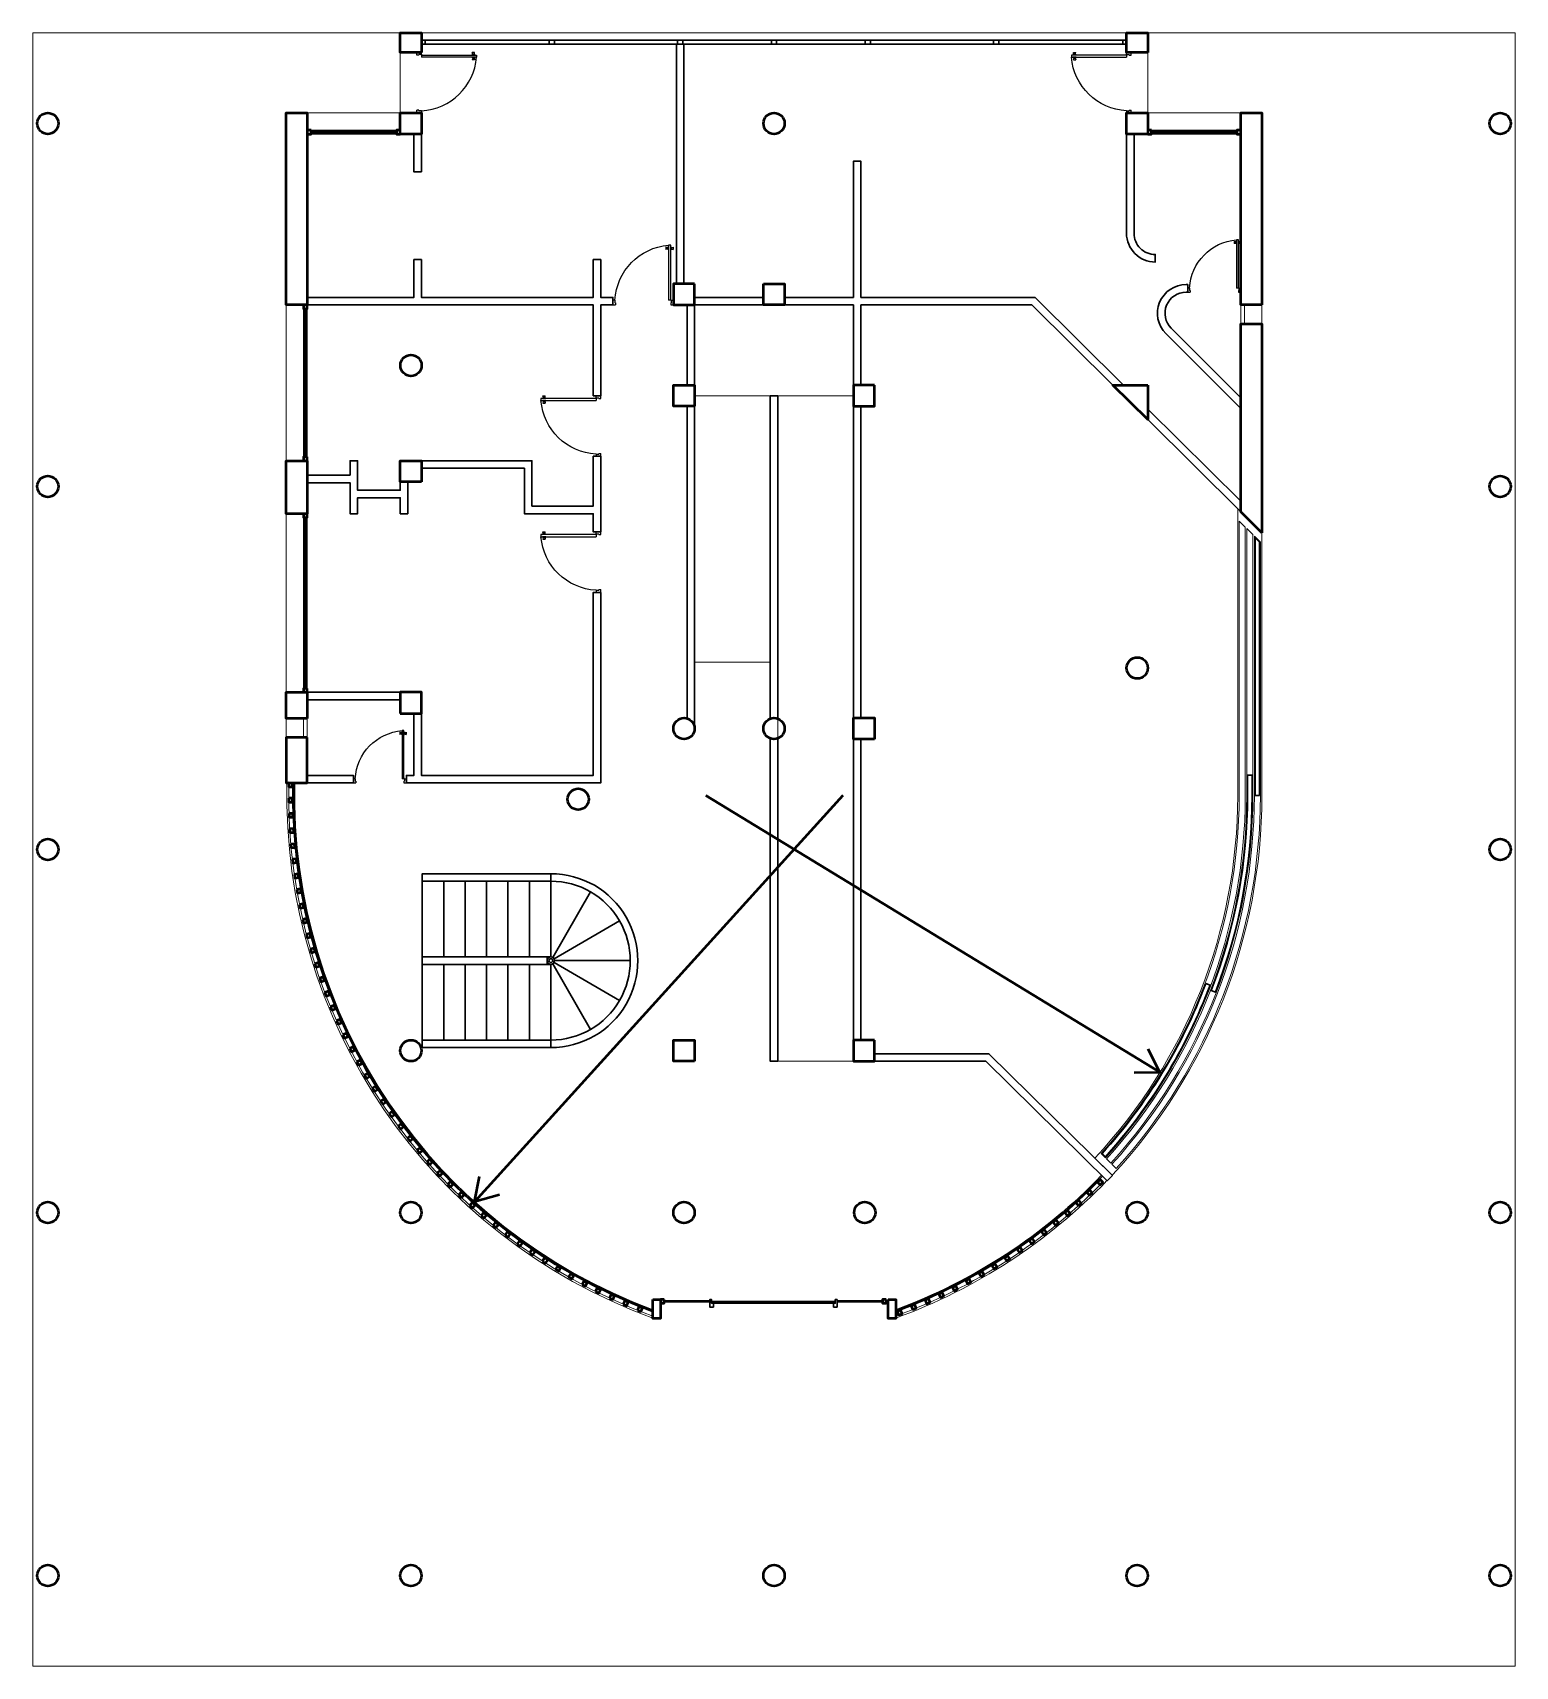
# Model space of a CAD drawing. Header units: centimetres. Extents: x 0 to 19.6, y 0 to 21.6.
import ezdxf

# ---------------------------------------------------------------- set-up
doc = ezdxf.new("R2010")
doc.units = ezdxf.units.CM
for name, color, linetype, lineweight in [('ZCOLUMNAS', 156, 'Continuous', 50), ('ZCRISTAL', 132, 'Continuous', 30), ('ZMURETES', 152, 'Continuous', 9), ('ZMUROS', 154, 'Continuous', 30)]:
    doc.layers.add(name, color=color, linetype=linetype, lineweight=lineweight)

# ---------------------------------------------------------------- blocks, each defined once
blk = doc.blocks.new('Curvo 001')
at = {"layer": 'ZMURETES'}
for points in [[(5.086507539035295, 7.912589263377196), (5.406507541848981, 7.595390172488352), (5.406507508196091, 11.38922548908771, -0.1897024984177941), (7.294355037080833, 16.17979899513407), (7.066436600491099, 16.40458965705439, 0.1900200279968699), (5.086507539035295, 11.38936597783161)], [(7.069875539491667, 16.26074358112794, 0.1863513579118879), (5.186507529398045, 11.38932207509914), (5.186507539232001, 7.954268344726309), (5.106507539030674, 8.033568116950821), (5.106507537107845, 11.38935719728512, -0.1864674548656502), (7.012869913495569, 16.31696690642177)], [(7.14113407212935, 16.19046294495489, 0.1862025872801806), (5.286507519760793, 11.38927817236667), (5.286507539978253, 7.85514362895541), (5.206507539337287, 7.934443401615711), (5.206507527470593, 11.38931329455265, -0.1863219326635792), (7.084127110825719, 16.24668758723152)], [(7.155385984296224, 16.17640661490297, 0.1861723329231134), (5.306507517833343, 11.38926939182018), (5.30650754019345, 7.835318685735861), (5.38650754127407, 7.756018912639753), (5.386507510123542, 11.38923426963421, -0.1860496007916226), (7.212394337908277, 16.12018059942486)]]:
    blk.add_lwpolyline(points, format="xyb", close=True, dxfattribs=at)
blk = doc.blocks.new('flecha 034')
at = {"layer": 'ZCOLUMNAS'}
blk.add_line((12.43651253699862, 11.38613693056298), (6.433749294934801, 15.04507366683665), dxfattribs=at)
blk.add_lwpolyline([(6.776508520863039, 15.04602919500704), (6.433749287734062, 15.04507365502329), (6.589956775407745, 14.73997690684904)], dxfattribs=at)
blk = doc.blocks.new('flecha o35')
at = {"layer": 'ZCOLUMNAS'}
blk.add_line((10.62677987930669, 11.38613693056298), (16.81739585269779, 15.15957780966977), dxfattribs=at)
blk.add_lwpolyline([(16.4746366269949, 15.16053333747048), (16.81739586012387, 15.15957779748673), (16.66118837245019, 14.85448104931248)], dxfattribs=at)
blk = doc.blocks.new('puertita ver')
for p, q in [((-0.0009999717316671, -3.88877895649e-05), (-0.0009999717316672, 3.88877895648e-05)), ((-0.0009999717316672, 3.88877895648e-05), (-0.0009549730037421, 3.88877895648e-05)), ((-0.0009549730037421, 6.1109383601e-06), (-0.0009649727210588, 6.1109383601e-06)), ((-0.0009649727210588, -3.88877895649e-05), (-0.0009649727210588, 6.1109383601e-06)), ((-0.0009549730037421, 6.1109383601e-06), (-0.0009549730037421, 3.88877895648e-05)), ((-4.4998727925e-05, 6.1109383602e-06), (-4.4998727925e-05, 3.88877895648e-05)), ((-4.4998727925e-05, 3.88877895648e-05), (0, 3.88877895648e-05)), ((-4.4998727925e-05, 6.1109383602e-06), (-3.49990106083e-05, 6.1109383602e-06)), ((-3.49990106083e-05, -3.88877895648e-05), (-3.49990106083e-05, 6.1109383602e-06)), ((0, -3.88877895648e-05), (0, 3.88877895648e-05)), ((-0.0009649727210588, -3.88877895649e-05), (-0.0009999717316671, -3.88877895649e-05)), ((-4.49987279251e-05, -3.88877895648e-05), (-7.99977385335e-05, -3.88877895648e-05)), ((-7.99977385334e-05, -0.0009488620653819), (-7.99977385335e-05, -3.88877895648e-05)), ((-4.4998727925e-05, -3.88877895648e-05), (-4.4998727925e-05, -0.0009488620653819)), ((-3.49990106083e-05, -3.88877895648e-05), (0, -3.88877895648e-05)), ((-9.98835400155e-05, -0.0008820875589853), (-0.0001237465017939, -0.0008773149666295)), ((-0.0001237465017939, -0.0009170865695937), (-0.0001237465017939, -0.0008773149666295)), ((-9.98835400155e-05, -0.000912313977238), (-0.0001237465017939, -0.0009170865695937)), ((-9.98835400155e-05, -0.0008884510154595), (-9.98835400155e-05, -0.0008820875589853)), ((-9.5906379719e-05, -0.0008884510154595), (-9.98835400155e-05, -0.0008884510154595)), ((-9.98835400155e-05, -0.0008884510154595), (-9.98835400155e-05, -0.0009059505207638)), ((-9.98835400155e-05, -0.0009059505207638), (-9.98835400155e-05, -0.000912313977238)), ((-9.5906379719e-05, -0.0009059505207638), (-9.98835400155e-05, -0.0009059505207638)), ((-9.5906379719e-05, -0.0008884510154595), (-9.5906379719e-05, -0.0008860647192816)), ((-9.19292194226e-05, -0.0008860647192816), (-9.5906379719e-05, -0.0008860647192816)), ((-9.5906379719e-05, -0.0008884510154595), (-9.5906379719e-05, -0.0009059505207638)), ((-9.5906379719e-05, -0.0009059505207638), (-9.5906379719e-05, -0.0009083368169416)), ((-9.19292194226e-05, -0.0009083368169416), (-9.5906379719e-05, -0.0009083368169416)), ((-9.19292194226e-05, -0.0008860647192816), (-9.19292194226e-05, -0.0008828829910446)), ((-8.79520591262e-05, -0.0008828829910446), (-9.19292194226e-05, -0.0008828829910446)), ((-9.19292194226e-05, -0.0008860647192816), (-9.19292194226e-05, -0.0009083368169416)), ((-9.19292194226e-05, -0.0009083368169416), (-9.19292194226e-05, -0.0009115185451787)), ((-8.79520591262e-05, -0.0009115185451787), (-9.19292194226e-05, -0.0009115185451787)), ((-8.1588602652e-05, -0.0008709515101553), (-8.79520591262e-05, -0.0008828829910446)), ((-8.79520591262e-05, -0.0008828829910446), (-8.79520591262e-05, -0.0009115185451787)), ((-8.1588602652e-05, -0.000923450026068), (-8.79520591262e-05, -0.0009115185451787)), ((-7.99977385334e-05, -0.0008709515101553), (-8.1588602652e-05, -0.0008709515101553)), ((-8.1588602652e-05, -0.0008709515101553), (-8.1588602652e-05, -0.000923450026068)), ((-7.99977385334e-05, -0.000923450026068), (-8.1588602652e-05, -0.000923450026068)), ((-7.99977385334e-05, -0.0008972007681117), (-7.99977385334e-05, -0.0008972007681117)), ((-7.99977385334e-05, -0.0008972007681117), (-7.99977385334e-05, -0.0008972007681117)), ((-4.4998727925e-05, -0.0009488620653819), (-7.99977385334e-05, -0.0009488620653819)), ((-4.4998727925e-05, -0.0008709515101553), (-4.34078638064e-05, -0.0008709515101553)), ((-4.4998727925e-05, -0.000923450026068), (-4.34078638064e-05, -0.000923450026068)), ((-4.34078638064e-05, -0.0008709515101553), (-3.70444073322e-05, -0.0008828829910446)), ((-4.34078638064e-05, -0.0008709515101553), (-4.34078638064e-05, -0.000923450026068)), ((-4.34078638064e-05, -0.000923450026068), (-3.70444073322e-05, -0.0009115185451787)), ((-3.70444073322e-05, -0.0008828829910446), (-3.30672470358e-05, -0.0008828829910446)), ((-3.70444073322e-05, -0.0008828829910446), (-3.70444073322e-05, -0.0009115185451787)), ((-3.70444073322e-05, -0.0009115185451787), (-3.30672470358e-05, -0.0009115185451787)), ((-3.30672470358e-05, -0.0008860647192816), (-3.30672470358e-05, -0.0008828829910446)), ((-3.30672470358e-05, -0.0008860647192816), (-2.90900867393e-05, -0.0008860647192816)), ((-3.30672470358e-05, -0.0008860647192816), (-3.30672470358e-05, -0.0009083368169416)), ((-3.30672470358e-05, -0.0009083368169416), (-2.90900867393e-05, -0.0009083368169416)), ((-3.30672470358e-05, -0.0009083368169416), (-3.30672470358e-05, -0.0009115185451787)), ((-2.90900867393e-05, -0.0008884510154595), (-2.90900867393e-05, -0.0008860647192816)), ((-2.90900867393e-05, -0.0008884510154595), (-2.90900867393e-05, -0.0009059505207638)), ((-2.90900867393e-05, -0.0008884510154595), (-2.5112926443e-05, -0.0008884510154595)), ((-2.90900867393e-05, -0.0009059505207638), (-2.90900867393e-05, -0.0009083368169416)), ((-2.90900867393e-05, -0.0009059505207638), (-2.5112926443e-05, -0.0009059505207638)), ((-2.5112926443e-05, -0.0008820875589853), (-1.2499646645e-06, -0.0008773149666295)), ((-2.5112926443e-05, -0.0008884510154595), (-2.5112926443e-05, -0.0008820875589853)), ((-2.5112926443e-05, -0.0008884510154595), (-2.5112926443e-05, -0.0009059505207638)), ((-2.5112926443e-05, -0.0009059505207638), (-2.5112926443e-05, -0.000912313977238)), ((-2.5112926443e-05, -0.000912313977238), (-1.2499646645e-06, -0.0009170865695937)), ((-1.2499646645e-06, -0.0009170865695937), (-1.2499646645e-06, -0.0008773149666295))]:
    blk.add_line(p, q)
blk.add_circle((-3.99988692667e-05, -3.88877895648e-05), 4.9998586583e-06)
blk.add_arc((-2.6969641281e-06, 1.16334407861e-05), 0.0009636010725879, 183.0053734564856, 265.3987470101164)
blk = doc.blocks.new('ESCALERA 02')
at = {"layer": 'ZMUROS'}
for points in [[(14.44999316056476, 13.41964240043422), (12.74999316056476, 13.41964240043422), (12.74999316056476, 13.31964240043422), (14.44999316056477, 13.31964240043422)], [(12.74999316056476, 13.31999999999631), (13.0333264938981, 13.31999999999631), (13.0333264938981, 12.31999999999631), (12.74999316056476, 12.31999999999631)], [(13.0333264938981, 13.31999999999631), (13.31665982723143, 13.31999999999631), (13.31665982723143, 12.31999999999631), (13.0333264938981, 12.31999999999631)], [(13.31665982723143, 13.31999999999631), (13.59999316056477, 13.31999999999631), (13.59999316056477, 12.31999999999631), (13.31665982723143, 12.31999999999631)], [(13.59999316056477, 13.31999999999631), (13.8833264938981, 13.31999999999631), (13.8833264938981, 12.31999999999631), (13.59999316056477, 12.31999999999631)], [(13.8833264938981, 13.31999999999631), (14.16665982723143, 13.31999999999631), (14.16665982723143, 12.31999999999631), (13.8833264938981, 12.31999999999631)], [(14.16665982723143, 13.31999999999631), (14.44999316056477, 13.31999999999631), (14.44999316056477, 12.31999999999631), (14.16665982723143, 12.31999999999631)], [(12.79999316056476, 12.2196424004342), (14.44999316056477, 12.2196424004342), (14.44999316056476, 12.3196424004342), (12.79999316056476, 12.3196424004342)], [(12.74999316056476, 12.2196424004342), (13.0333264938981, 12.2196424004342), (13.0333264938981, 11.2196424004342), (12.74999316056476, 11.2196424004342)], [(13.0333264938981, 12.2196424004342), (13.31665982723143, 12.2196424004342), (13.31665982723143, 11.2196424004342), (13.0333264938981, 11.2196424004342)], [(13.31665982723143, 12.2196424004342), (13.59999316056477, 12.2196424004342), (13.59999316056477, 11.2196424004342), (13.31665982723143, 11.2196424004342)], [(13.59999316056477, 12.2196424004342), (13.8833264938981, 12.2196424004342), (13.8833264938981, 11.2196424004342), (13.59999316056477, 11.2196424004342)], [(13.8833264938981, 12.2196424004342), (14.16665982723143, 12.2196424004342), (14.16665982723143, 11.2196424004342), (13.8833264938981, 11.2196424004342)], [(14.16665982723143, 12.2196424004342), (14.44999316056477, 12.2196424004342), (14.44999316056477, 11.2196424004342), (14.16665982723143, 11.2196424004342)], [(14.44999316056477, 11.2196424004342), (12.74999316056477, 11.2196424004342), (12.74999316056477, 11.1196424004342), (14.44999316056478, 11.1196424004342)]]:
    blk.add_lwpolyline(points, close=True, dxfattribs=at)
for points in [[(12.22500105982788, 13.1789736350038), (12.72499353672014, 12.31294388779465)], [(12.74999316056476, 12.3196424004342), (12.74999316056476, 13.3196424004342)], [(11.84066876438906, 12.79464634567623), (12.70669199884211, 12.29464258830286)], [(11.69999316056476, 12.26964239033131), (12.69999316056476, 12.26964239995311)], [(11.84066877449203, 11.74463843769349), (12.7066919993232, 12.24464221173226)], [(12.22500107732668, 11.36031115576186), (12.72500483559343, 12.22633439176228)], [(12.74999316056476, 12.2196424004342), (14.44999316056477, 12.2196424004342)]]:
    blk.add_lwpolyline(points, dxfattribs=at)
for radius in [0.0500000000000007, 0.025]:
    blk.add_circle((12.74999316056476, 12.2696424004342), radius, dxfattribs=at)
for radius in [1.149999999999999, 1.049999999999998]:
    blk.add_arc((12.74999316056476, 12.2696424004342), radius, 89.99925313902673, 270.0007479635508, dxfattribs=at)

msp = doc.modelspace()

# ---------------------------------------------------------------- linework, layer by layer
at = {"layer": 'ZCOLUMNAS'}
for points in [[(5.139999999995623, 21.34000000000413), (4.859999999995551, 21.34000000000413), (4.859999999995551, 21.60000000000414), (5.139999999995623, 21.60000000000414)], [(14.73999999999813, 21.34000000000417), (14.45999999999805, 21.34000000000417), (14.45999999999805, 21.60000000000414), (14.73999999999813, 21.60000000000414)], [(3.629999999995902, 18.00000000000327), (3.349999999995901, 18.00000000000327), (3.349999999995901, 20.54000000000399), (3.629999999995902, 20.54000000000399)], [(5.139999999996234, 20.26000000000392), (4.859999999996162, 20.26000000000392), (4.859999999996162, 20.54000000000399), (5.139999999996234, 20.54000000000399)], [(14.73999999999836, 20.26000000000391), (14.45999999999827, 20.26000000000391), (14.45999999999827, 20.54000000000399), (14.73999999999836, 20.54000000000399)], [(16.24999999999868, 18.00000000000331), (15.97000000000262, 18.00000000000331), (15.97000000000262, 20.54000000000399), (16.24999999999868, 20.54000000000399)], [(3.679999999995906, 20.31000000000391), (3.629999999995909, 20.31000000000391), (3.629999999995902, 20.26000000000391), (3.679999999995899, 20.26000000000392)], [(4.860000000000169, 20.31000000000391), (4.810000000000172, 20.31000000000391), (4.810000000000172, 20.26000000000391), (4.860000000000169, 20.26000000000392)], [(14.78999999999835, 20.31000000000393), (14.73999999999836, 20.31000000000393), (14.73999999999835, 20.26000000000392), (14.78999999999835, 20.26000000000393)], [(15.97000000000262, 20.31000000000393), (15.92000000000262, 20.31000000000393), (15.92000000000262, 20.26000000000392), (15.97000000000262, 20.26000000000393)], [(8.749999999996945, 18.28000000000327), (8.469999999996986, 18.28000000000327), (8.469999999996986, 18.00000000000331), (8.749999999996945, 18.00000000000331)], [(9.659999999997218, 18.28000000000327), (9.93999999999722, 18.28000000000327), (9.93999999999722, 18.00000000000327), (9.659999999997218, 18.00000000000327)], [(3.629999999995902, 18.00000000000327), (3.579999999995905, 18.00000000000327), (3.579999999995905, 17.95000000000326), (3.629999999995902, 17.95000000000327)], [(16.24999999999868, 14.98649742953287), (15.9699999999986, 15.26404663162025), (15.9699999999986, 17.75000000000325), (16.24999999999868, 17.75000000000325)], [(8.749999999996945, 16.66000000000304), (8.469999999996872, 16.66000000000304), (8.469999999996872, 16.94000000000312), (8.749999999996945, 16.94000000000311)], [(11.12999999999977, 16.94000000000084), (10.84999999999972, 16.94000000000084), (10.84999999999972, 16.66000000000081), (11.12999999999977, 16.66000000000081)], [(14.73999999999836, 16.94000000000084), (14.73999999999836, 16.48328062650405), (14.27924773114884, 16.94000000000084)], [(3.629999999995931, 15.99000000000282), (3.579999999995933, 15.99000000000282), (3.579999999995933, 15.94000000000282), (3.629999999995931, 15.94000000000282)], [(3.629999999995902, 15.24000000000271), (3.349999999995901, 15.24000000000271), (3.349999999995901, 15.94000000000286), (3.629999999995902, 15.94000000000286)], [(5.139999999996234, 15.66000000000275), (4.859999999996205, 15.66000000000275), (4.859999999996205, 15.94000000000278), (5.139999999996234, 15.94000000000278)], [(3.629999999995902, 15.24000000000271), (3.579999999995905, 15.24000000000271), (3.579999999995905, 15.19000000000271), (3.629999999995902, 15.19000000000271)], [(3.6299999999959, 12.53000000000208), (3.349999999995901, 12.53000000000208), (3.349999999995901, 12.88000000000223), (3.6299999999959, 12.88000000000223)], [(3.629999999995929, 12.93000000000219), (3.579999999995933, 12.93000000000219), (3.579999999995933, 12.88000000000219), (3.629999999995929, 12.88000000000219)], [(4.859999999996231, 12.60000000000215), (5.139999999996232, 12.60000000000215), (5.139999999996232, 12.88000000000223), (4.859999999996231, 12.88000000000223)], [(11.12999999999756, 12.26000000000234), (10.84999999999749, 12.26000000000234), (10.84999999999749, 12.54000000000237), (11.12999999999756, 12.54000000000237)], [(3.6299999999959, 12.28000000000202), (3.349999999995901, 12.28000000000202), (3.349999999995901, 11.68000000000189), (3.6299999999959, 11.68000000000189)], [(3.386614129349695, 11.67943180235287), (3.385477734051633, 11.62944471796373), (3.435464818440763, 11.62830832266568), (3.436601213738825, 11.67829540705481)], [(3.384808366697434, 11.47737731453932), (3.385051181852915, 11.4273779041348), (3.435050592257439, 11.42762071929028), (3.434807777101958, 11.4776201296948)], [(3.388576496710271, 11.27534989555725), (3.39019833754925, 11.2253762061568), (3.440172026949696, 11.22699804699578), (3.438550186110717, 11.27697173639623)], [(3.397915652032054, 11.0735032780423), (3.400915284415781, 11.02359333709301), (3.450825225365079, 11.02659296947673), (3.447825592981352, 11.07650291042603)], [(3.412818726038508, 10.87199105704936), (3.417193867398637, 10.82218284348895), (3.467002080959034, 10.82655798484908), (3.462626939598912, 10.87636619840948)], [(3.433274378244973, 10.67096657317448), (3.439021699320463, 10.62129798853132), (3.488690283963627, 10.62704530960682), (3.482942962888131, 10.67671389424998)], [(3.459267042935934, 10.4705827958705), (3.466382170306488, 10.42109163542239), (3.515873330754601, 10.42820676279294), (3.508758203384047, 10.47769792324106)], [(3.490776941009777, 10.27099220704495), (3.499254460423756, 10.22171613105888), (3.548530536409835, 10.23019365047287), (3.540053016995855, 10.27946972645894)], [(3.527780095029655, 10.07234668502915), (3.537613555524075, 10.02332319010371), (3.58663705044951, 10.03315665059813), (3.57680358995509, 10.08218014552357)], [(3.570248347469117, 9.87479738900639), (3.581430266278474, 9.82606377953879), (3.630163875746076, 9.837245698348154), (3.618981956936719, 9.885979307815754)], [(3.618149382138545, 9.678494643987502), (3.630671250388855, 9.630088003786787), (3.679077890589573, 9.642609872037104), (3.666556022339262, 9.691016512237821)], [(3.671446748776153, 9.483587826421145), (3.685299037959763, 9.43554499048931), (3.733341873891601, 9.44939727967292), (3.719489584707984, 9.497440115604759)], [(3.730099890784783, 9.290225250525841), (3.745272060011073, 9.242582777028248), (3.792914533508662, 9.257754946254535), (3.77774236428238, 9.305397419752124)], [(3.794064176093433, 9.098554055430432), (3.810544680109897, 9.05134819787691), (3.857750537663411, 9.06782870189337), (3.841270033646955, 9.115034559446888)], [(3.863290931119989, 8.908720093208585), (3.881067229097594, 8.861986772866336), (3.927800549439842, 8.879763070843948), (3.91002425146223, 8.926496391186197)], [(3.937727477809344, 8.720867817892808), (3.956786042885495, 8.67464259645215), (4.003011264326145, 8.693701161528306), (3.983952699249995, 8.739926382968966)], [(4.017317173718756, 8.53514017555222), (4.037643503290508, 8.489458228065926), (4.083325450776802, 8.509784557637685), (4.06299912120505, 8.555466505123976)], [(4.101999455119907, 8.3516784955178), (4.12357808187974, 8.30657458363469), (4.168681993762843, 8.328153210394523), (4.147103367003017, 8.373257122277632)], [(8.749999999996488, 8.000000000001174), (8.469999999996414, 8.000000000001174), (8.469999999996414, 8.280000000001253), (8.749999999996488, 8.280000000001253)], [(11.12999999999756, 8.280000000001253), (10.84999999999749, 8.280000000001253), (10.84999999999749, 7.999998579178887), (11.12999999999756, 7.999998579178887)], [(4.191709883084731, 8.170622382838014), (4.214524386790371, 8.126130828351064), (4.259015941277317, 8.1489453320567), (4.236201437571677, 8.19343688654365)], [(4.286380192520296, 7.992109612046322), (4.31041321248969, 7.948264270775547), (4.354258553760457, 7.972297290744942), (4.330225533791063, 8.016142632015717)], [(4.385938344115002, 7.816276022321845), (4.411171592436927, 7.773110258351726), (4.454337356407036, 7.798343506673658), (4.429104108085111, 7.841509270643774)], [(4.490308579156865, 7.64325541412254), (4.516722854607108, 7.600802074413651), (4.559176194316, 7.627216349863898), (4.532761918865757, 7.66966968957279)], [(4.599411477182099, 7.473179447369902), (4.626986679834599, 7.431470836764018), (4.668695290440487, 7.459046039416518), (4.641120087787987, 7.500754650022406)], [(4.713164016410031, 7.306177541262366), (4.741879162931907, 7.265245397900129), (4.782811306294147, 7.293960544422015), (4.754096159772258, 7.334892687784252)], [(4.831479636918457, 7.142376775793897), (4.861312876537281, 7.102252246963699), (4.901437405367479, 7.13208548658253), (4.871604165748648, 7.172210015412728)], [(4.954268306511393, 6.981901795052527), (4.985196937642511, 6.942615413488992), (5.024483319206039, 6.97354404462011), (4.993554688074921, 7.012830426183638)], [(5.08143658922904, 6.824874712372503), (5.113437076750299, 6.786456373022639), (5.151855416100167, 6.818456860543898), (5.119854928578901, 6.856875199893766)], [(5.212887716447736, 6.671415017412277), (5.245935709608572, 6.633893954686906), (5.28345677233394, 6.666941947847741), (5.250408779173111, 6.704463010573112)], [(5.348521660516054, 6.521639485228872), (5.382592011467137, 6.485044250756748), (5.41918724593926, 6.519114601707835), (5.38511689498817, 6.555709836179959)], [(5.488235210870739, 6.37566208741798), (5.523301993800243, 6.34002052831944), (5.55894355289878, 6.375087311248949), (5.523876769969275, 6.410728870347488)], [(5.631922052574749, 6.233593905387381), (5.667958583436563, 6.198933143084095), (5.702619345739845, 6.234969673945917), (5.666582814878031, 6.269630436249203)], [(13.97264060546562, 6.298163633932301), (13.93657160314088, 6.263536663644703), (13.97119857342848, 6.227467661319966), (14.00726757575321, 6.262094631607567)], [(14.1131153484078, 6.438592262392511), (14.0780051179472, 6.402993502343832), (14.11360387799588, 6.367883271883229), (14.14871410845648, 6.403482031931911)], [(5.779472847217503, 6.095543045829613), (5.816451704036458, 6.061889455406548), (5.850105294459522, 6.098868312225503), (5.813126437640567, 6.132521902648564)], [(13.82838447138333, 6.161622354915582), (13.79138358474319, 6.127992986978568), (13.82501295268021, 6.090992100338421), (13.86201383932035, 6.124621468275439)], [(5.930775316115932, 5.961614558458203), (5.968668359854502, 5.928993748593539), (6.001289169719163, 5.966886792332109), (5.963396125980592, 5.999507602196773)], [(6.08571432575278, 5.831910356070229), (6.124492721723497, 5.800347149548423), (6.156055928245299, 5.839125545519143), (6.117277532274583, 5.870688752040949)], [(13.52896090998103, 5.900606008959886), (13.49017967547859, 5.869046290164138), (13.52173939427434, 5.830265055661698), (13.56052062877677, 5.861824774457446)], [(13.68045448153991, 6.029070209701654), (13.64254929280394, 5.996463513044517), (13.67515598946108, 5.958558324308548), (13.71306117819705, 5.991165020965688)], [(6.244171975387493, 5.706529136995781), (6.283806215194671, 5.676047551818713), (6.314287800371735, 5.715681791625895), (6.274653560564557, 5.746163376802963)], [(6.406027686772608, 5.585566309993559), (6.446487610766743, 5.556189541104032), (6.47586437965627, 5.59664946509817), (6.435404455662135, 5.626026233987699)], [(13.21573731603175, 5.656321375443177), (13.1752913496186, 5.626925392709019), (13.20468733235277, 5.586479426295873), (13.2451332987659, 5.615875409030035)], [(13.37401668721555, 5.776325516011528), (13.33438831632214, 5.745836301191623), (13.36487753114204, 5.706207930298212), (13.40450590203545, 5.736697145118117)], [(6.571158295907762, 5.469113921649643), (6.61241311613549, 5.440864323281207), (6.640662714503923, 5.482119143508935), (6.599407894276195, 5.510368741877371)], [(12.88964748249851, 5.429496724125968), (12.84765736308236, 5.402352113769275), (12.87480197343906, 5.360361994353116), (12.91679209285521, 5.387506604709813)], [(13.05424078539606, 5.540683044045117), (13.01300737380899, 5.512402206559453), (13.04128821129465, 5.471168794972371), (13.08252162288173, 5.499449632458038)], [(6.739438146761242, 5.357260586334675), (6.781456470393413, 5.3301596550012), (6.808557401726885, 5.372177978633377), (6.766539078094714, 5.399278909966852)], [(6.910739186887836, 5.250091418772846), (6.95348904010788, 5.224159776910745), (6.979420681969981, 5.266909630130793), (6.936670828749937, 5.292841271992895)], [(7.084931064870309, 5.14768796927386), (7.12837991720468, 5.122945349549471), (7.153122536929066, 5.166394201883846), (7.109673684594694, 5.191136821608235)], [(12.55166355962084, 5.220808272468683), (12.50825446959145, 5.195995958936482), (12.53306678312365, 5.152586868907089), (12.57647587315305, 5.177399182439298)], [(12.72208010301034, 5.32284529925338), (12.67936457719595, 5.296857150908422), (12.7053527255409, 5.254141625094025), (12.7480682513553, 5.280129773438982)], [(7.261881229510178, 5.050128161677321), (7.305996018582403, 5.026593391971349), (7.329530788288371, 5.070708181043571), (7.285415999216153, 5.094242950749546)], [(7.441455030692507, 4.957486234056613), (7.486202187381961, 4.935177223137053), (7.508511198301517, 4.979924379826513), (7.463764041612057, 5.00223339074607)], [(12.20279315670688, 5.030878169668859), (12.1580945087381, 5.008472124284573), (12.18050055412239, 4.963773476315786), (12.22519920209117, 4.986179521700076)], [(12.37852488892149, 5.123461707021558), (12.33445459387609, 5.099843724579965), (12.35807257631768, 5.055773429534564), (12.40214287136309, 5.07939141197616)], [(7.623515821847787, 4.869832682227475), (7.668861295834132, 4.848766406121963), (7.689927571939632, 4.894111880108312), (7.644582097953287, 4.915178156213819)], [(7.807925063933089, 4.787234206104276), (7.853834349606811, 4.767426695182184), (7.873641860528897, 4.813335980855903), (7.827732574855181, 4.833143491777995)], [(7.994542430853249, 4.709753658944748), (8.04098059357268, 4.69121998571888), (8.05951426679855, 4.737658148438313), (8.013076104079117, 4.756191821664184)], [(8.19999999999679, 4.849999999991648), (8.299999999996784, 4.849999999991648), (8.299999999996784, 4.599999999991592), (8.19999999999679, 4.599999999991592)], [(8.34999999999678, 4.849999999991648), (8.299999999996784, 4.849999999991648), (8.299999999996784, 4.799999999991648), (8.34999999999678, 4.799999999991651)], [(11.28499999999749, 4.850000000000399), (11.23499999999749, 4.850000000000399), (11.23499999999749, 4.800000000000398), (11.28499999999748, 4.800000000000402)], [(11.30999999999749, 4.850000000000399), (11.40999999999749, 4.850000000000399), (11.40999999999749, 4.600000000000342), (11.30999999999749, 4.600000000000342)], [(11.66135865650223, 4.782377828930361), (11.61497662183635, 4.763704134591737), (11.63365031617497, 4.717322099925844), (11.68003235084086, 4.735995794264475)], [(11.84407633821393, 4.860272641888538), (11.79822138945412, 4.84033966232614), (11.81815436901652, 4.794484713566326), (11.86400931777633, 4.814417693128728)], [(12.02459936176287, 4.943126676579904), (11.97930568136747, 4.921949270784129), (12.00048308716324, 4.876655590388722), (12.04577676755865, 4.897832996184497)], [(11.47658252307246, 4.709500304201348), (11.42970797787371, 4.692099815345834), (11.44710846672923, 4.64522527014709), (11.49398301192797, 4.662625759002605)]]:
    msp.add_lwpolyline(points, close=True, dxfattribs=at)
for centre in [(0.199999999999207, 20.3999999999996), (9.800934005083931, 20.39966741345402), (19.39999999999921, 20.39999999999959), (5.000994090852444, 17.19992213292571), (0.199999999999207, 15.59999999999959), (19.39999999999921, 15.59999999999959), (14.60198258982653, 13.20017826890501), (8.610381422972052, 12.39950036805809), (9.799765114642424, 12.39955717861898), (7.211029787746623, 11.46478834708478), (0.199999999999207, 10.79999999999959), (19.39999999999921, 10.79999999999959), (4.999999999996232, 8.140357599563584), (0.1999999999992035, 5.999999999999589), (4.999999999999202, 5.999999999999589), (8.609999999996942, 6.000000000000769), (10.99972266176568, 5.999986375247138), (14.5999999999992, 5.999999999999587), (19.3999999999992, 5.999999999999587), (0.1999999999992035, 1.19999999999959), (4.999999999999202, 1.19999999999959), (9.7999999999992, 1.199999999999587), (14.5999999999992, 1.199999999999587), (14.5999999999992, 1.199999999999587), (19.3999999999992, 1.199999999999587)]:
    msp.add_circle(centre, 0.14, dxfattribs=at)
at = {"layer": 'ZCRISTAL'}
for points in [[(4.810000000000172, 20.27750000000391), (3.679999999995906, 20.27750000000391), (3.679999999995906, 20.29250000000395), (4.810000000000172, 20.29250000000395)], [(15.92000000000262, 20.27750000000393), (14.78999999999835, 20.27750000000393), (14.78999999999835, 20.29250000000397), (15.92000000000262, 20.29250000000397)], [(3.612499999995918, 15.99000000000282), (3.597499999995918, 15.99000000000282), (3.597499999995918, 17.95000000000326), (3.612499999995918, 17.95000000000326)], [(3.612499999995916, 12.93000000000219), (3.597499999995918, 12.93000000000219), (3.597499999995903, 15.19000000000271), (3.612499999995904, 15.19000000000271)], [(8.34999999999678, 4.832496582107424), (8.949999999996782, 4.832496582107424), (8.949999999996782, 4.81750341789338), (8.34999999999678, 4.81750341789338)], [(11.23499999999749, 4.832496582107424), (10.63499999999748, 4.832496582107424), (10.63454720108993, 4.81750341789338), (11.23499999999749, 4.81750341789338)]]:
    msp.add_lwpolyline(points, close=True, dxfattribs=at)
for points in [[(4.810000000000172, 20.27750000000391), (3.679999999995906, 20.27750000000395)], [(15.92000000000262, 20.27750000000393), (14.78999999999835, 20.27750000000397)], [(3.597499999995918, 15.99000000000282), (3.597499999995918, 17.95000000000326)], [(3.597499999995918, 12.93000000000219), (3.597499999995918, 14.89000000000263)]]:
    msp.add_lwpolyline(points, dxfattribs=at)
for points in [[(3.461646781576277, 11.68000000000189, 0.320425407293355), (8.19999999999679, 4.711196365457197), (8.19999999999679, 4.695210075165704, -0.320622284789494), (3.446642806424023, 11.68000000000189)], [(11.40999999999749, 4.695312174561301, 0.113739591696938), (14.14073524814533, 6.481553431209224), (14.13005482073352, 6.49208763608248, -0.1135537411678236), (11.40999999999749, 4.711298704822553)]]:
    msp.add_lwpolyline(points, format="xyb", close=True, dxfattribs=at)
at = {"layer": 'ZMURETES'}
for points in [[(19.5999999999982, -3.6e-15), (0, 0), (3.6e-15, 21.59999999999775), (19.59999999999821, 21.59999999999774)], [(0, 21.59999999999775), (19.5999999999982, 21.59999999999775), (19.5999999999982, 0), (0, 0)], [(3.629999999995902, 20.54000000000399), (4.860000000000169, 20.54000000000399), (4.860000000000169, 20.2600000000039), (3.629999999995902, 20.2600000000039)], [(15.97000000000262, 20.31000000000393), (14.73999999999813, 20.31000000000393), (14.73999999999813, 20.54000000000399), (15.97000000000262, 20.54000000000399)], [(4.860000000000169, 20.2600000000039), (3.629999999995909, 20.2600000000039), (3.629999999995909, 20.31000000000391), (4.860000000000169, 20.31000000000391)], [(15.97000000000262, 20.26000000000391), (14.73999999999836, 20.26000000000391), (14.73999999999836, 20.31000000000393), (15.97000000000262, 20.31000000000393)], [(3.629999999995902, 15.94000000000282), (3.349999999995901, 15.94000000000282), (3.349999999995901, 18.00000000000327), (3.629999999995902, 18.00000000000327)], [(3.629999999995931, 15.99000000000282), (3.579999999995905, 15.99000000000282), (3.579999999995905, 17.95000000000326), (3.629999999995931, 17.95000000000326)], [(10.84999999999749, 16.79772149951863), (8.749999999996945, 16.79772149951863), (8.749999999996945, 18.00000000000327), (10.84999999999749, 18.00000000000327)], [(16.01999999999857, 17.75000000000325), (15.97000000000262, 17.75000000000325), (15.97000000000262, 18.00000000000331), (16.01999999999857, 18.00000000000331)], [(16.24999999999868, 17.75000000000325), (16.01999999999857, 17.75000000000325), (16.01999999999857, 18.00000000000331), (16.24999999999868, 18.00000000000331)], [(9.74999999999772, 16.79772149951863), (8.750381422972055, 16.79772149951863), (8.750381422972051, 13.27764541758862), (9.749999999997717, 13.27764541758862)], [(10.84999999999749, 7.999998579178887), (9.849999999997719, 7.999998579178887), (9.84999999999772, 16.79772149951863), (10.84999999999749, 16.79772149951863)], [(3.6299999999959, 12.88000000000223), (3.349999999995901, 12.88000000000223), (3.349999999995901, 15.24000000000271), (3.629999999995902, 15.24000000000271)], [(3.629999999995929, 12.93000000000219), (3.579999999995905, 12.93000000000219), (3.579999999995891, 15.19000000000271), (3.629999999995916, 15.19000000000271)], [(3.6299999999959, 12.28000000000202), (3.349999999995901, 12.28000000000202), (3.349999999995901, 12.53000000000208), (3.6299999999959, 12.53000000000208)], [(3.6299999999959, 12.28000000000202), (3.579999999995933, 12.28000000000202), (3.579999999995933, 12.53000000000208), (3.6299999999959, 12.53000000000208)]]:
    msp.add_lwpolyline(points, close=True, dxfattribs=at)
for points in [[(4.859999999995963, 21.34000000000417), (4.859999999995736, 20.54000000000399)], [(14.73999999999813, 21.34000000000417), (14.73999999999836, 20.54000000000399)], [(14.27007093854287, 6.49449703585568), (14.04215250195314, 6.719287697775989)], [(11.40999999999749, 4.850000000000399), (11.30999999999749, 4.850000000000399)]]:
    msp.add_lwpolyline(points, dxfattribs=at)
for points in [[(8.199999999996782, 4.604704659148315, -0.3217220809580866), (3.361620587155114, 11.68000000000191), (3.461646781576277, 11.68000000000189, 0.3204254072933544), (8.19999999999679, 4.711196365457197)], [(3.436601213738825, 11.67829540705481, 0.320688446089461), (8.19999999999679, 4.684555034774227), (8.19999999999679, 4.631309324019305, -0.3213799755736502), (3.386614129349688, 11.67943180235287)], [(11.40999999999751, 4.604805420912756, 0.1147775673375529), (14.20125759511813, 6.421859677594376), (14.13005482073352, 6.49208763608248, -0.113553741167823), (11.40999999999749, 4.711298704822553)], [(14.14861266445626, 6.40337828499522, -0.1127419674992171), (11.40999999999749, 4.631410475337993), (11.40999999999749, 4.684656974851353, 0.1121070466478992), (14.11278595045963, 6.43825587900919)]]:
    msp.add_lwpolyline(points, format="xyb", close=True, dxfattribs=at)
for start, end in [(316.9382763268135, 316.9385649610074), (289.9681065958274, 316.1585784994479)]:
    msp.add_arc((8.89999500203535, 11.51294976234709), 7.35000566883361, start, end, dxfattribs=at)
at = {"layer": 'ZMUROS'}
for points in [[(5.189999999995677, 21.45000000000411), (5.139999999995666, 21.45000000000411), (5.139999999995666, 21.50000000000412), (5.189999999995677, 21.50000000000412)], [(6.827499999996788, 21.45000000000411), (5.189999999995677, 21.45000000000411), (5.189999999995677, 21.50000000000412), (6.827499999996788, 21.50000000000412)], [(6.897499999996824, 21.45000000000411), (6.827499999996788, 21.45000000000411), (6.827499999996788, 21.50000000000412), (6.897499999996824, 21.50000000000412)], [(8.524999999997107, 21.45000000000411), (6.897499999996824, 21.45000000000411), (6.897499999996824, 21.50000000000412), (8.524999999997107, 21.50000000000412)], [(8.609999999997022, 18.28000000000327), (8.509999999997007, 18.28000000000327), (8.509999999997007, 21.45000000000411), (8.609999999997022, 21.45000000000411)], [(8.594999999997142, 21.45000000000411), (8.524999999997107, 21.45000000000411), (8.524999999997107, 21.50000000000412), (8.594999999997142, 21.50000000000412)], [(9.76499999999735, 21.45000000000411), (8.594999999997142, 21.45000000000411), (8.594999999997142, 21.50000000000412), (9.76499999999735, 21.50000000000412)], [(9.834999999997393, 21.45000000000411), (9.76499999999735, 21.45000000000411), (9.76499999999735, 21.50000000000412), (9.834999999997393, 21.50000000000412)], [(11.00499999999767, 21.45000000000411), (9.834999999997393, 21.45000000000411), (9.834999999997393, 21.50000000000412), (11.00499999999767, 21.50000000000412)], [(11.07499999999763, 21.45000000000411), (11.00499999999767, 21.45000000000411), (11.00499999999767, 21.50000000000412), (11.07499999999763, 21.50000000000412)], [(12.70249999999799, 21.45000000000411), (11.07499999999763, 21.45000000000411), (11.07499999999763, 21.50000000000412), (12.70249999999799, 21.50000000000412)], [(12.77249999999803, 21.45000000000411), (12.70249999999799, 21.45000000000411), (12.70249999999799, 21.50000000000412), (12.77249999999803, 21.50000000000412)], [(14.40999999999808, 21.45000000000411), (12.77249999999803, 21.45000000000411), (12.77249999999803, 21.50000000000412), (14.40999999999808, 21.50000000000412)], [(14.45999999999805, 21.45000000000411), (14.40999999999808, 21.45000000000411), (14.40999999999808, 21.50000000000412), (14.45999999999805, 21.50000000000412)], [(5.139999999996234, 19.76000000000373), (5.039999999996211, 19.76000000000373), (5.039999999996211, 20.26000000000392), (5.139999999996234, 20.26000000000392)], [(14.42127232663245, 16.94000000000084), (14.27924773114884, 16.94000000000084), (13.20988778426883, 18.00000000000327), (10.94999999999751, 18.00000000000327), (10.95000148809218, 16.94000000000084), (10.84999999999972, 16.94000000000084), (10.84999999999749, 18.00000000000327), (9.93999999999722, 18.00000000000327), (9.93999999999722, 18.10000000000329), (10.84999999999749, 18.10000000000329), (10.84999999999749, 19.90000000000373), (10.94999999999751, 19.90000000000373), (10.94999999999751, 18.10000000000329), (13.25105246099177, 18.10000000000329)], [(7.669999999996697, 18.00000000000413), (7.66999999999669, 18.10000000000329), (7.509999999996708, 18.10000000000329), (7.509999999996708, 18.60000000000336), (7.409999999996685, 18.60000000000336), (7.409999999996685, 18.10000000000329), (5.139999999996234, 18.10000000000329), (5.139999999996234, 18.60000000000336), (5.039999999996211, 18.60000000000336), (5.039999999996211, 18.10000000000333), (3.629999999995902, 18.10000000000333), (3.629999999995902, 18.00000000000327), (7.409999999996685, 18.00000000000413), (7.409999999996685, 16.80000000000308), (7.509999999996708, 16.80000000000308), (7.509999999996708, 18.00000000000327)], [(8.749999999996945, 16.94000000000311), (8.64999999999692, 16.94000000000312), (8.64999999999692, 18.00000000000327), (8.749999999996945, 18.00000000000327)], [(9.659999999997218, 18.00000000000327), (8.749999999996945, 18.00000000000327), (8.749999999996945, 18.10000000000333), (9.659999999997218, 18.10000000000333)], [(10.94999999999748, 12.54000000000229), (10.94999999999972, 16.66000000000072), (10.84999999999972, 16.66000000000081), (10.84999999999749, 12.54000000000237)], [(15.97003581420595, 15.40476230806044), (15.9699999999986, 15.26404663162025), (14.73999999999836, 16.48328062650405), (14.73999999999836, 16.62405586679922)], [(5.139999999996234, 15.94000000000278), (5.139999999996234, 15.84000000000276), (6.499999999996411, 15.84000000000276), (6.499999999996411, 15.24000000000267), (7.409999999996685, 15.24000000000271), (7.409999999996685, 15.00000000000264), (7.50999999999675, 15.00000000000264), (7.509999999996708, 16.0000000000029), (7.409999999996685, 16.00000000000294), (7.409999999996685, 15.34000000000272), (6.599999999996434, 15.34000000000272), (6.599999999996434, 15.94000000000278)], [(4.959999999996256, 15.24000000000271), (4.859999999996233, 15.24000000000267), (4.859999999996233, 15.45000000000278), (4.294999999996043, 15.45000000000278), (4.294999999996043, 15.24000000000267), (4.194999999996021, 15.24000000000267), (4.194999999996021, 15.65000000000283), (3.629999999995902, 15.65000000000286), (3.629999999995902, 15.75000000000289), (4.194999999996021, 15.75000000000285), (4.194999999996021, 15.9400000000029), (4.294999999996043, 15.9400000000029), (4.294999999996043, 15.5500000000028), (4.859999999996233, 15.5500000000028), (4.859999999996233, 15.66000000000271), (4.959999999996256, 15.66000000000275)], [(16.22000000192429, 11.51294756591493), (16.15999999987066, 11.51294756591493), (16.15999999987066, 14.92082549695503), (16.22000000000569, 14.86135066780247)], [(5.03999999999621, 12.60000000000215), (5.03999999999621, 11.78000000000195), (4.939999999996187, 11.78000000000195), (4.939999999996187, 11.68000000000192), (7.509999999996706, 11.68000000000189), (7.509999999996706, 14.20000000000247), (7.409999999996676, 14.20000000000247), (7.409999999996676, 11.78000000000195), (5.139999999996232, 11.78000000000195), (5.139999999996232, 12.60000000000215)], [(4.859999999996231, 12.78000000000221), (3.6299999999959, 12.78000000000221), (3.6299999999959, 12.88000000000223), (4.859999999996231, 12.88000000000223)], [(10.84999999999749, 8.280000000001253), (10.84999999999749, 12.26000000000234), (10.94999999999748, 12.26000000000234), (10.94999999999748, 8.280000000001253)], [(4.239999999996028, 11.68000000000189), (3.629999999995986, 11.68000000000189), (3.629999999995986, 11.78000000000191), (4.239999999996028, 11.78000000000191)], [(11.12999999999756, 8.000000000001174), (12.60120395121661, 8.000007465427466), (14.20364758723096, 6.419502406149032), (14.27386804815215, 6.490699926246392), (12.64222095870519, 8.100007673564033), (11.12999949256103, 8.099999999999884)], [(8.999999999996787, 4.750000000000397), (8.949999999996782, 4.750000000000397), (8.949999999996782, 4.850000000000399), (8.97499999999678, 4.850000000000399), (8.97499999999678, 4.800000000000398), (8.999999999996787, 4.800000000000398)], [(9.792499999997139, 4.800000000000398), (8.97499999999678, 4.800000000000398), (8.97499999999678, 4.8250000000004), (9.792499999997139, 4.8250000000004)], [(10.60999999999749, 4.800000000000398), (9.792499999997139, 4.800000000000398), (9.792499999997139, 4.8250000000004), (10.60999999999749, 4.8250000000004)], [(10.58499999999749, 4.750000000000397), (10.63499999999748, 4.750000000000397), (10.63499999999748, 4.850000000000399), (10.60999999999749, 4.850000000000399), (10.60999999999749, 4.800000000000398), (10.58499999999749, 4.800000000000398)]]:
    msp.add_lwpolyline(points, close=True, dxfattribs=at)
for points in [[(4.810000000000172, 20.29250000000391), (3.679999999995906, 20.29250000000395)], [(15.92000000000262, 20.29250000000393), (14.78999999999835, 20.29250000000397)], [(3.612499999995918, 15.99000000000282), (3.612499999995918, 17.95000000000326)], [(3.612499999995916, 12.93000000000219), (3.612499999995918, 14.89000000000263)]]:
    msp.add_lwpolyline(points, dxfattribs=at)
for points in [[(14.45999999999807, 18.94706234591576, 0.4142135623731466), (14.83999999999641, 18.56706234591568), (14.83999999999815, 18.66706234591568, -0.4142135623731466), (14.55999999999807, 18.94706234591576), (14.55999999999807, 20.26000000000395), (14.45999999999805, 20.26000000000395)], [(15.9699999999986, 16.77209677419649), (15.05076118445593, 17.69133558973913, -0.6679952106404778), (15.24875108318824, 18.16932548847148), (15.26999999999853, 18.16932548847148), (15.26999999999853, 18.2693254884715), (15.24872571885348, 18.26932548525474, 0.6679952106404778), (14.98003257331878, 17.62064284918813), (15.9699999999986, 16.63067541760925)], [(8.64999999999695, 16.66000000000304), (8.649999999996949, 12.53377757518768, -0.312092125093936), (8.749999999996941, 12.40982765954931), (8.749999999996945, 16.66000000000304)], [(9.849999999997491, 12.53023409430559), (9.84999999999772, 16.79772149951863), (9.74999999999772, 16.79772149951863), (9.749999999997717, 12.53023409430559, -0.1864656630106986)], [(9.849999999997491, 7.999998579178887), (9.74999999999906, 7.999998579178887), (9.750997507206732, 12.26872377598476, 0.1849115922733854), (9.849999999997491, 12.26870064127929)], [(16.06000001681975, 11.78334281762629), (16.06000001830946, 11.50980413027014, -0.0921842814422605), (15.58027667587978, 8.936222319121132), (15.63625702338818, 8.914629502418357, 0.0921842047887309), (16.12000001156338, 11.50977339832306), (16.12000001062373, 11.78334281762629)], [(15.50848105712502, 9.028680728467005, -0.0940984474211091), (14.13795563323565, 6.779299057129598), (14.18071447890651, 6.737127000471435, 0.0941913011460909), (15.56464416458258, 9.00756783399462)]]:
    msp.add_lwpolyline(points, format="xyb", close=True, dxfattribs=at)

# ---------------------------------------------------------------- block references
for p, xscale, yscale, zscale, rotation in [((5.108888888884933, 21.34000000000417), 800.0226153057234, 800.0226153057234, 800.0226153057234, 89.99999999999999), ((14.49111111110916, 21.34000000000417), -800.0226153057234, 800.0226153057234, 800.022615305739, 270), ((15.9699999999986, 18.19654771069366), -700.0197883924305, 700.0197883924305, 700.0197883924442, 180), ((8.469999999996872, 18.03111111111437), -800.0226153057218, 800.0226153057218, 800.0226153057374, 180), ((7.478888888885634, 16.80000000000308), -800.0226153057218, 800.0226153057218, 800.0226153057374, 270), ((7.478888888885634, 15.00000000000264), -800.0226153057218, 800.0226153057218, 800.0226153057374, 270), ((4.939999999996187, 11.70722222222414), -700.0197883925108, 700.0197883925108, 700.0197883925244, 180)]:
    msp.add_blockref('puertita ver', p, dxfattribs=dict(xscale=xscale, yscale=yscale, zscale=zscale, rotation=rotation))
at = {"layer": 'ZMURETES'}
for name, p, rotation in [('Curvo 001', (21.33650753903397, 22.89908669291007), 180), ('flecha o35', (17.67365517606697, 25.44407600367929), 196.4646401771846), ('flecha 034', (21.33650753903397, 22.89908669291007), 180), ('ESCALERA 02', (19.59999999999821, 21.59999999999774), 180)]:
    msp.add_blockref(name, p, dxfattribs=dict(at, rotation=rotation))

doc.saveas('drawing.dxf')
